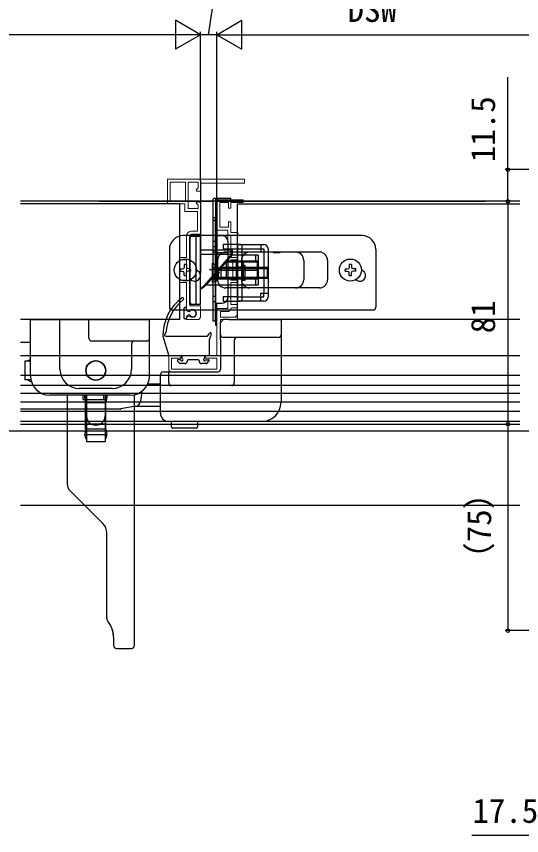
# Model space of a CAD drawing. Units: millimetres, scale not verified. Extents: x -525 to 525, y -783 to 779.
# Drawn here: x -68.1 to 115.4, y -621.8 to -324.1 of the extents above; entities that cross this region are included whole.
import ezdxf
from ezdxf.enums import TextEntityAlignment as Align

# ---------------------------------------------------------------- set-up
doc = ezdxf.new("R2010")
doc.units = ezdxf.units.MM
doc.header["$LTSCALE"] = 4
doc.layers.add('0-3_YKK_11E', color=4, linetype='Continuous', lineweight=18)
for name, color, linetype in [('0-4_YKK_12', 2, 'Continuous'), ('0-5_YKK_13', 4, 'Continuous'), ('0-6_YKK_A1', 4, 'Continuous'), ('0-7_YKK_D', 6, 'Continuous')]:
    doc.layers.add(name, color=color, linetype=linetype)
doc.styles.add('ＭＳ ゴシック', font='')
doc.styles.get('ＭＳ ゴシック').set_extended_font_data('MS Gothic')

msp = doc.modelspace()

# ---------------------------------------------------------------- linework, layer by layer
at = {"layer": '0-3_YKK_11E', "color": 7}
for p, q in [((-5.258, -428.6), (-5.258, -404)), ((5.042, -453.3), (-11.758, -453.3))]:
    msp.add_line(p, q, dxfattribs=at)
for points in [[(14.742, -383.3), (-13.258, -383.3), (-13.258, -392.3), (-6.858, -392.3), (-6.858, -394.134), (-7.058, -394.417), (-6.958, -395), (-2.358, -395), (-2.358, -402.2), (-4.558, -402.2)], [(-4.558, -403.3), (-1.258, -403.3), (-1.258, -391.6), (-2.633, -391.6), (-2.794, -391.988), (-2.058, -392.724), (-2.058, -393.9), (-5.758, -393.9), (-5.758, -384.4), (-2.058, -384.4), (-2.058, -386.476), (-2.794, -387.212), (-2.633, -387.6), (-1.258, -387.6), (-1.258, -384.7), (14.742, -384.7), (14.742, -383.3)], [(8.742, -430.3), (8.742, -401.8), (4.742, -401.8), (4.742, -390.8), (14.242, -390.8), (14.242, -391.8), (9.742, -391.8), (9.742, -393.8), (8.942, -393.8), (8.942, -391.8), (5.842, -391.8), (5.842, -400.7), (8.942, -400.7), (8.942, -398.8), (9.742, -398.8), (9.742, -400.5), (9.792, -400.632), (9.842, -400.764), (9.842, -402.6), (12.342, -402.6), (12.342, -403.8), (9.842, -403.8), (9.842, -411.8), (12.342, -411.8), (12.342, -412.6), (9.842, -412.6), (9.842, -413.1), (10.542, -413.8), (10.542, -418.8), (9.842, -419.5), (9.842, -420), (12.342, -420), (12.342, -420.8), (9.842, -420.8), (9.842, -428.8), (12.242, -428.8), (12.242, -430), (10.116, -430), (9.82, -430.247)], [(-6.358, -404), (-6.358, -411.8), (-8.858, -411.8), (-8.858, -412.6), (-6.358, -412.6), (-6.358, -420), (-8.858, -420), (-8.858, -420.8), (-6.358, -420.8), (-6.358, -429), (-6.308, -429.166), (-6.258, -429.332), (-6.258, -430.629), (-5.731, -430.933), (-5.15, -430.875)], [(-12.758, -452.3), (-12.758, -447.3), (-8.358, -447.3), (-8.358, -448.3), (-11.758, -448.3), (-11.758, -452.3), (4.742, -452.3), (4.742, -448.3), (0.642, -448.3), (0.642, -447.3), (4.742, -447.3), (4.742, -430.3), (8.742, -430.3)], [(-1.258, -433.3), (-1.258, -429.3), (-4.558, -429.3)], [(8.442, -431.4), (6.042, -431.4), (6.042, -433.4), (11.418, -433.4), (11.872, -432.946), (12.242, -433.099), (12.242, -434.3), (6.042, -434.3), (6.042, -452.3)], [(-5.15, -433.125), (-5.731, -433.067), (-6.258, -433.371), (-6.258, -434.3), (-2.258, -434.3)]]:
    msp.add_lwpolyline(points, dxfattribs=at)
msp.add_lwpolyline([(-12.258, -384.4), (-12.258, -391.3), (-6.658, -391.3), (-6.658, -384.4)], close=True, dxfattribs=at)
for centre, radius, start, end in [((-4.558, -404), 1.8, 90.00001, 179.99999), ((-4.558, -404), 0.7, 90.00001, 179.99999), ((-4.558, -428.6), 0.7, 180.00001, 269.99999), ((-4.158, -432), 1.5, 228.59038, 131.40962), ((8.442, -430), 1.4, 269.99999, 349.83576), ((-2.258, -433.3), 1, 270.00001, 359.99999), ((-11.758, -452.3), 1, 180.00001, 269.99999), ((5.042, -452.3), 1, 270.00001, 359.99999)]:
    msp.add_arc(centre, radius, start, end, dxfattribs=at)
at = {"layer": '0-4_YKK_12'}
for p, q in [((114.76, -391.301), (-66.6, -391.301)), ((-37.964, -391.3), (3.242, -391.3)), ((-2.293, -391.3), (3.242, -391.3)), ((4.742, -391.3), (102.305, -391.3)), ((-66.6, -447.3), (114.76, -447.3)), ((114.76, -454.6), (-66.6, -454.6)), ((114.76, -458.2), (-66.6, -458.2)), ((114.76, -461.2), (-66.6, -461.2)), ((114.76, -464.3), (-66.6, -464.3)), ((114.76, -467.7), (-66.6, -467.7)), ((114.76, -471.3), (-66.6, -471.3)), ((-66.6, -472.3), (114.76, -472.3)), ((346.583, -474.8), (-363.195, -474.8))]:
    msp.add_line(p, q, dxfattribs=at)
at = {"layer": '0-5_YKK_13'}
for p, q in [((-8.758, -392.3), (-66.6, -392.3)), ((-8.758, -434.3), (-8.758, -392.3)), ((-8.758, -434.3), (-8.758, -392.3)), ((3.242, -390.8), (3.242, -397.8)), ((3.242, -390.8), (3.242, -397.8)), ((4.742, -390.3), (3.742, -390.3)), ((4.742, -390.3), (3.742, -390.3)), ((9.742, -390.3), (4.742, -390.3)), ((4.742, -390.3), (4.742, -390.8)), ((4.742, -390.3), (4.742, -390.8)), ((12.242, -434.3), (12.242, -392.3)), ((12.292, -392.3), (114.76, -392.3)), ((3.242, -397.3), (3.242, -408.9)), ((3.742, -398.3), (3.742, -398.3)), ((3.742, -398.3), (3.742, -398.3)), ((57.469, -403.8), (-7.531, -403.8)), ((-5.258, -403.95), (-1.258, -403.95)), ((-5.258, -403.95), (-5.258, -428.65)), ((-4.958, -428.15), (-4.958, -404.45)), ((-2.758, -428.65), (-2.758, -403.95)), ((-1.258, -428.65), (-1.258, -403.95)), ((4.242, -403.8), (6.742, -403.8)), ((-5.258, -404.95), (-4.958, -404.95)), ((3.242, -405.8), (4.242, -405.8)), ((8.742, -405.8), (8.742, -426.3)), ((12.342, -406.999), (21.742, -406.999)), ((12.342, -427.601), (12.342, -406.999)), ((13.942, -427.601), (13.942, -406.999)), ((20.742, -406.999), (20.742, -409.899)), ((-12.531, -408.8), (-12.531, -429.8)), ((-1.258, -409), (10.042, -409)), ((-1.258, -410.5), (10.042, -410.5)), ((10.042, -410.5), (0.237, -421.78)), ((4.242, -407.9), (3.242, -407.9)), ((3.242, -408.9), (3.242, -434.8)), ((4.242, -409.9), (8.742, -409.9)), ((10.242, -408.8), (7.342, -408.8)), ((7.342, -409), (7.342, -408.8)), ((41.969, -409.8), (7.969, -409.8)), ((8.592, -409), (8.592, -408.8)), ((10.042, -410.5), (10.042, -409)), ((10.242, -410.5), (10.042, -410.5)), ((10.242, -408.8), (10.242, -410.8)), ((12.342, -408.599), (20.742, -408.599)), ((21.742, -409.899), (21.742, -424.701)), ((23.342, -408.599), (23.342, -426.001)), ((25.142, -409.899), (27.742, -409.899)), ((62.469, -408.8), (62.469, -429.8)), ((-5.258, -413.3), (-4.958, -413.3)), ((10.242, -410.8), (0.736, -421.736)), ((4.969, -412.8), (4.969, -419.8)), ((8.069, -413.3), (19.742, -413.3)), ((8.242, -419.3), (8.242, -413.3)), ((8.373, -412.95), (19.742, -412.95)), ((19.742, -410.95), (10.112, -410.95)), ((11.742, -413.3), (11.742, -419.3)), ((13.629, -412.8), (13.629, -419.8)), ((14.308, -413.3), (14.308, -419.3)), ((18.742, -410.95), (18.742, -412.95)), ((19.474, -419.3), (19.474, -413.3)), ((19.742, -410.95), (19.742, -421.65)), ((36.309, -412.8), (36.309, -419.8)), ((44.969, -412.8), (44.969, -419.8)), ((-8.721, -416.7), (-7.907, -416.7)), ((-7.907, -416.7), (-7.319, -416.857)), ((-7.161, -415.154), (-7.319, -415.742)), ((-7.161, -414.34), (-7.161, -415.154)), ((-5.616, -415.9), (-6.204, -415.742)), ((-4.802, -415.9), (-5.616, -415.9)), ((-2.272, -416.525), (-2.762, -416.242)), ((6.493, -416.266), (2.02, -416.266)), ((3.143, -420.8), (3.143, -413.8)), ((3.143, -413.8), (3.393, -413.8)), ((3.143, -415.25), (4.958, -416.155)), ((3.393, -420.8), (3.393, -413.8)), ((3.393, -413.8), (4.742, -415.149)), ((4.242, -414.35), (3.942, -414.35)), ((4.742, -415.149), (4.823, -415.23)), ((4.958, -416.155), (5.567, -417.3)), ((5.143, -415.425), (5.143, -419.174)), ((6.143, -415.679), (5.193, -415.44)), ((5.461, -416.3), (19.742, -416.3)), ((6.143, -415.3), (5.582, -415.44)), ((6.143, -415.3), (6.143, -419.3)), ((6.143, -415.3), (16.742, -415.3)), ((6.143, -415.679), (16.742, -415.679)), ((14.942, -415.3), (12.342, -415.3)), ((12.342, -415.55), (14.942, -415.55)), ((13.942, -414.5), (14.942, -414.5)), ((14.942, -414.5), (14.942, -420.1)), ((16.742, -415.3), (19.342, -415.3)), ((16.742, -415.679), (19.342, -415.679)), ((19.342, -415.3), (23.143, -415.3)), ((19.342, -415.679), (23.143, -415.679)), ((23.143, -419.3), (23.143, -415.3)), ((51.279, -416.7), (52.093, -416.7)), ((52.093, -416.7), (52.681, -416.857)), ((52.839, -415.154), (52.681, -415.742)), ((52.839, -414.34), (52.839, -415.154)), ((54.384, -415.9), (53.796, -415.742)), ((55.198, -415.9), (54.384, -415.9)), ((57.728, -416.525), (57.238, -416.242)), ((-7.161, -417.446), (-7.319, -416.857)), ((-7.161, -418.26), (-7.161, -417.446)), ((-6.361, -417.446), (-6.204, -416.857)), ((-6.361, -418.26), (-6.361, -417.446)), ((-5.258, -419.3), (-4.958, -419.3)), ((19.742, -419.65), (2.549, -419.65)), ((2.853, -419.3), (19.742, -419.3)), ((3.393, -420.8), (4.742, -419.45)), ((4.742, -419.45), (4.823, -419.37)), ((6.143, -418.921), (5.193, -419.16)), ((6.143, -419.3), (5.582, -419.16)), ((6.143, -418.921), (16.742, -418.92)), ((6.143, -419.3), (16.742, -419.3)), ((12.342, -419.05), (14.942, -419.05)), ((14.942, -419.3), (12.342, -419.3)), ((16.742, -418.92), (19.342, -418.92)), ((16.742, -419.3), (19.342, -419.3)), ((18.742, -419.65), (18.742, -421.65)), ((19.342, -418.915), (23.143, -418.921)), ((19.342, -419.299), (23.143, -419.3)), ((52.839, -417.446), (52.681, -416.857)), ((52.839, -418.26), (52.839, -417.446)), ((53.639, -417.446), (53.796, -416.857)), ((53.639, -418.26), (53.639, -417.446)), ((-4.812, -419.793), (-4.322, -420.075)), ((0.811, -421.65), (19.742, -421.65)), ((3.143, -420.8), (3.393, -420.8)), ((3.242, -420.95), (3.942, -420.25)), ((4.242, -420.25), (3.942, -420.25)), ((14.942, -420.1), (13.942, -420.1)), ((55.188, -419.793), (55.678, -420.075)), ((41.969, -422.8), (7.969, -422.8)), ((-5.258, -427.65), (-4.958, -427.65)), ((4.242, -425.9), (3.242, -425.9)), ((4.242, -427.9), (3.242, -427.9)), ((4.242, -428.3), (6.742, -428.3)), ((12.342, -426.001), (20.742, -426.001)), ((21.742, -427.601), (12.342, -427.601)), ((21.742, -427.601), (14.842, -427.601)), ((-11.531, -430.8), (61.469, -430.8)), ((-7.258, -430.25), (-7.258, -433.75)), ((-6.558, -429.95), (-6.958, -429.95)), ((-6.258, -430.814), (-6.258, -430.25)), ((-6.091, -431.083), (-5.514, -431.369)), ((-5.258, -428.65), (-1.258, -428.65)), ((-8.758, -434.3), (-66.6, -434.3)), ((-62.958, -454.8), (-62.958, -434.3)), ((-62.958, -434.3), (-19.758, -434.3)), ((-52.258, -452.3), (-52.258, -434.3)), ((-41.758, -441.1), (-41.758, -434.3)), ((-19.758, -454.8), (-19.758, -434.3)), ((-6.558, -434.05), (-6.958, -434.05)), ((-6.258, -433.186), (-6.258, -433.75)), ((-6.091, -432.917), (-5.514, -432.631)), ((6.842, -434.5), (6.042, -435.3)), ((9.042, -434.3), (7.042, -434.3)), ((114.76, -434.3), (12.242, -434.3)), ((13.042, -434.3), (21.042, -434.3)), ((21.042, -434.3), (27.842, -434.3)), ((28.042, -434.5), (28.042, -439.8)), ((6.042, -439.8), (6.042, -435.3)), ((-14.858, -440.3), (-12.822, -447.086)), ((-13.85, -440.3), (1.242, -440.3)), ((-13.554, -440.3), (-13.554, -440.3)), ((1.501, -440.151), (1.997, -439.299)), ((2.043, -441.5), (2.719, -439.636)), ((28.042, -439.8), (28.042, -464.3)), ((-66.6, -442.5), (-62.958, -442.5)), ((-20.758, -442.1), (-40.758, -442.1)), ((-26.258, -443.1), (-26.258, -452.3)), ((2.043, -447), (2.043, -441.5)), ((6.042, -441.532), (6.042, -452.3)), ((13.042, -440.8), (7.042, -440.8)), ((11.042, -441.8), (11.042, -457.3)), ((21.042, -440.8), (13.042, -440.8)), ((27.042, -440.8), (21.042, -440.8)), ((-65.036, -449.4), (-65.036, -456.2)), ((-62.958, -449.4), (-65.036, -449.4)), ((-64.083, -449.4), (-63.422, -449.018)), ((-12.534, -447.3), (-8.257, -447.3)), ((-8.769, -450.212), (-9.569, -449.412)), ((-8.59, -448.9), (-9.357, -448.9)), ((-7.957, -447.6), (-7.957, -448.267)), ((-5.958, -449.3), (-5.958, -449.2)), ((-2.058, -448.9), (-5.658, -448.9)), ((-1.758, -449.3), (-1.758, -449.2)), ((0.243, -447.6), (0.243, -448.267)), ((0.543, -447.3), (1.743, -447.3)), ((0.875, -448.9), (1.643, -448.9)), ((1.055, -450.212), (1.855, -449.412)), ((-6.957, -450.3), (-8.557, -450.3)), ((0.843, -450.3), (-0.757, -450.3)), ((-15.758, -468.3), (-15.758, -454.3)), ((-14.758, -453.3), (-12.758, -453.3)), ((-12.758, -453.3), (-9.758, -453.3)), ((-12.758, -457.3), (-12.758, -453.3)), ((-12.758, -455.182), (-12.758, -454.8)), ((-9.758, -453.3), (5.042, -453.3)), ((-62.816, -456.2), (-65.036, -456.2)), ((-63.422, -456.582), (-64.083, -456.2)), ((-20.41, -457.7), (-15.758, -457.7)), ((-9.758, -458.3), (-11.758, -458.3)), ((8.042, -458.3), (-9.758, -458.3)), ((10.042, -458.3), (8.042, -458.3)), ((-33.258, -459.3), (-45.258, -459.3)), ((-22.532, -460.38), (-23.022, -464.104)), ((-26.758, -461.8), (-55.958, -461.8)), ((-49.558, -494.324), (-49.558, -461.8)), ((-43.808, -463.3), (-43.808, -461.8)), ((-43.808, -463.3), (-35.708, -463.3)), ((-43.308, -461.8), (-43.308, -462.45)), ((-43.308, -462.45), (-42.958, -464.45)), ((-42.658, -462.45), (-43.308, -462.45)), ((-43.158, -461.8), (-43.158, -463.3)), ((-42.658, -461.8), (-42.658, -478.578)), ((-36.358, -463.3), (-36.358, -461.8)), ((-35.858, -461.8), (-35.858, -478.578)), ((-35.208, -462.45), (-35.858, -462.45)), ((-35.708, -461.8), (-35.708, -463.3)), ((-25.258, -461.637), (-25.258, -552.8)), ((-30.345, -466.8), (-66.6, -466.8)), ((-42.958, -464.45), (-35.558, -464.45)), ((-42.958, -474.15), (-42.958, -464.45)), ((-35.558, -474.15), (-35.558, -464.45)), ((-24.657, -465.812), (-30.171, -466.785)), ((-15.758, -465.9), (-25.258, -465.9)), ((-35.858, -472.3), (-42.658, -472.3)), ((21.042, -471.3), (-12.758, -471.3)), ((-11.758, -473.3), (-11.758, -471.3)), ((-2.258, -471.3), (-2.258, -473.3)), ((-35.216, -476.15), (-43.299, -476.15)), ((-42.958, -474.15), (-43.275, -475.964)), ((-35.558, -474.15), (-42.958, -474.15)), ((-35.558, -474.15), (-35.24, -475.964)), ((-9.758, -473.8), (-11.258, -473.8)), ((-4.258, -473.8), (-9.758, -473.8)), ((-2.758, -473.8), (-4.258, -473.8)), ((-42.658, -477.626), (-43.04, -476.964)), ((-42.658, -478.578), (-35.858, -478.578)), ((-35.476, -476.964), (-35.858, -477.626)), ((-36.722, -508.402), (-48.679, -496.445)), ((-66.6, -501.671), (114.76, -501.671)), ((-35.258, -542.668), (-35.258, -511.937)), ((-34.046, -545.091), (-34.841, -543.89)), ((-32.758, -552.8), (-32.758, -550)), ((-31.758, -553.8), (-26.258, -553.8))]:
    msp.add_line(p, q, dxfattribs=at)
for points in [[(4.242, -390.8), (4.242, -436.3), (4.742, -436.3), (4.742, -428.3)], [(4.742, -403.8), (4.742, -390.8), (9.742, -390.8), (9.742, -390.3)], [(3.242, -434.8), (4.242, -434.8), (4.242, -409.9), (4.242, -397.3), (3.242, -397.3)], [(13.342, -406.999), (7.042, -406.999), (7.042, -408.599), (12.342, -408.599)], [(4.242, -408.9), (8.742, -408.9), (8.742, -409.9)], [(20.742, -408.599), (21.742, -408.599), (21.742, -409.899)], [(3.242, -413.65), (3.942, -414.35), (3.942, -420.25)], [(-8.721, -415.9), (-7.907, -415.9), (-7.319, -415.742)], [(-6.361, -414.34), (-6.361, -415.154), (-6.204, -415.742)], [(-4.802, -416.7), (-5.616, -416.7), (-6.204, -416.857)], [(51.279, -415.9), (52.093, -415.9), (52.681, -415.742)], [(53.639, -414.34), (53.639, -415.154), (53.796, -415.742)], [(55.198, -416.7), (54.384, -416.7), (53.796, -416.857)], [(3.143, -419.35), (4.958, -418.445), (5.567, -417.3)], [(20.742, -426.001), (21.742, -426.001), (21.742, -424.701)], [(20.742, -427.601), (20.742, -424.701), (23.342, -424.701)], [(12.342, -426.001), (7.042, -426.001), (7.042, -427.601), (13.342, -427.601)], [(6.842, -434.5), (6.866, -434.476), (6.892, -434.451), (6.921, -434.422), (6.954, -434.388), (6.991, -434.352), (7.019, -434.323), (7.034, -434.308), (7.041, -434.302), (7.042, -434.3)], [(9.042, -434.3), (10.492, -434.3), (25.042, -434.3)], [(6.042, -441.532), (6.042, -441.361), (6.042, -441.192), (6.042, -441.028), (6.042, -440.87), (6.042, -440.717), (6.042, -440.572), (6.042, -440.432), (6.042, -440.298), (6.042, -440.169), (6.042, -440.044), (6.042, -439.921), (6.042, -439.8)], [(-35.208, -461.8), (-35.208, -462.45), (-35.558, -464.45)], [(-34.841, -543.89), (-35.101, -543.439), (-35.24, -542.931)], [(-32.819, -548.89), (-32.825, -548.84), (-32.853, -548.622), (-32.905, -548.289), (-32.994, -547.837), (-33.137, -547.273)]]:
    msp.add_lwpolyline(points, dxfattribs=at)
for centre, radius in [((-6.761, -416.3), 4), ((53.239, -416.3), 4), ((-39.258, -452.8), 3.6), ((-39.258, -452.8), 3.6), ((-39.258, -452.8), 3.5), ((-39.258, -452.8), 3.5)]:
    msp.add_circle(centre, radius, dxfattribs=at)
for centre, radius, start, end in [((3.742, -390.8), 0.5, 90, 180), ((3.742, -390.8), 0.5, 90, 180), ((4.742, -390.8), 0.5, 90, 180.00001), ((4.742, -390.8), 0.5, 90, 180.00001), ((3.742, -397.8), 0.5, 180, 270), ((3.742, -398.8), 0.5, 0.00001, 90), ((-7.531, -408.8), 5, 90, 180), ((-4.458, -404.45), 0.5, 90, 180), ((6.742, -405.8), 2, 0, 90), ((57.469, -408.8), 5, 0, 90), ((21.742, -408.599), 1.6, 0, 90), ((-4.358, -409.4), 0.9, 180, 228.06542), ((4.242, -408.9), 1, 180, 270), ((7.969, -412.8), 3, 90, 180), ((16.629, -412.8), 3, 90, 180), ((33.309, -412.8), 3, 0, 90), ((41.969, -412.8), 3, 0, 90), ((-6.761, -416.3), 2, 168.46304, 191.53696), ((-6.761, -416.3), 2, 78.46304, 101.53696), ((-6.761, -416.3), 2, 348.46304, 11.53696), ((-3.297, -418.3), 2.05, 240, 60), ((5.388, -414.664), 0.8, 225, 284.03624), ((53.239, -416.3), 2, 168.46304, 191.53696), ((53.239, -416.3), 2, 78.46304, 101.53696), ((53.239, -416.3), 2, 348.46304, 11.53696), ((56.703, -418.3), 2.05, 240, 60), ((-6.761, -416.3), 2, 258.46304, 281.53696), ((5.388, -419.936), 0.8, 75.96376, 135), ((53.239, -416.3), 2, 258.46304, 281.53696), ((-4.358, -423.2), 0.9, 131.93458, 180), ((-3.793, -417.8), 6, 295.00246, 319), ((-3.537, -418.5), 5, 297.1557, 319), ((7.969, -419.8), 3, 180, 270), ((16.629, -419.8), 3, 180, 270), ((33.309, -419.8), 3, 270, 0), ((41.969, -419.8), 3, 270, 0), ((2.141, -440.099), 17, 126.17704, 180.67587), ((3.142, -440.342), 17, 128.36574, 176.0424), ((-7.657, -426.7), 0.4, 308.36574, 126.17704), ((-4.458, -428.15), 0.5, 180, 270), ((6.742, -426.3), 2, 270, 0), ((21.742, -426.001), 1.6, 270, 0), ((-11.531, -429.8), 1, 180, 270), ((-6.958, -430.25), 0.3, 90, 180), ((-6.558, -430.25), 0.3, 0, 90), ((-5.958, -430.814), 0.3, 180, 243.62962), ((-5.381, -431.1), 0.3, 243.62962, 325.77113), ((-4.058, -432), 1.3, 214.22887, 145.77113), ((61.469, -429.8), 1, 270, 0), ((-6.958, -433.75), 0.3, 180, 270), ((-6.558, -433.75), 0.3, 270, 0), ((-5.958, -433.186), 0.3, 116.37038, 180), ((-5.381, -432.9), 0.3, 34.22887, 116.37038), ((27.842, -434.5), 0.2, 0, 90), ((-13.85, -439.85), 0.45, 110.76391, 270), ((-14.116, -439.148), 0.3, 290.76391, 356.0424), ((1.242, -440), 0.3, 270, 329.7923), ((2.343, -439.5), 0.4, 340.0565, 149.7923), ((7.042, -439.8), 1, 180, 270), ((27.042, -439.8), 1, 270, 0), ((-40.758, -441.1), 1, 180, 270), ((-40.758, -441.1), 1, 180, 270), ((-25.258, -443.1), 1, 90, 180), ((-25.258, -443.1), 1, 90, 180), ((-20.758, -441.1), 1, 270, 0), ((-20.758, -441.1), 1, 270, 0), ((12.042, -441.8), 1, 90, 180), ((-62.422, -450.75), 2, 105.54227, 120), ((-12.534, -447), 0.3, 196.69877, 270), ((-9.357, -449.2), 0.3, 90, 225), ((-8.59, -449.2), 0.3, 25.37693, 90), ((-7.957, -448.9), 0.4, 205.37693, 64.62307), ((-8.257, -447.6), 0.3, 0, 90), ((-7.657, -448.267), 0.3, 180, 244.62307), ((-6.957, -449.3), 1, 270, 0), ((-5.658, -449.2), 0.3, 89.99958, 180), ((-2.058, -449.2), 0.3, 0, 89.99958), ((-0.757, -449.3), 1, 180, 270), ((0.243, -448.9), 0.4, 115.37693, 334.62307), ((-0.057, -448.267), 0.3, 295.37693, 0), ((0.543, -447.6), 0.3, 90, 180), ((0.875, -449.2), 0.3, 90, 154.62307), ((1.643, -449.2), 0.3, 315, 90), ((1.743, -447), 0.3, 270, 0), ((-45.258, -452.3), 7, 180, 270), ((-45.258, -452.3), 7, 180, 270), ((-33.258, -452.3), 7, 270, 0), ((-33.258, -452.3), 7, 270, 0), ((-8.557, -450), 0.3, 225, 270), ((0.843, -450), 0.3, 270, 315), ((5.042, -452.3), 1, 270, 0), ((-55.958, -454.8), 7, 180, 270), ((-55.958, -454.8), 7, 180, 270), ((-26.758, -454.8), 7, 270, 0), ((-26.758, -454.8), 7, 270, 0), ((-14.758, -454.3), 1, 90, 180), ((-62.422, -454.85), 2, 239.99996, 264.66674), ((-11.758, -457.3), 1, 180, 270), ((10.042, -457.3), 1, 270, 0), ((-25.005, -463.843), 2, 280, 352.5), ((21.042, -464.3), 7, 270, 0), ((-30.345, -465.8), 1, 270, 280), ((-39.258, -469.3), 3.4, 180.00003, 241.92748), ((-39.258, -469.3), 3.4, 298.07252, 359.99997), ((-12.758, -468.3), 3, 180, 270), ((-39.258, -469.3), 3.4, 241.92751, 298.07249), ((-41.263, -476.317), 2.043, 170.0526, 175.31118), ((-41.308, -475.964), 2, 185.33326, 210.00004), ((-37.208, -475.964), 2, 329.99996, 354.66674), ((-37.252, -476.317), 2.043, 4.68882, 9.9474), ((-11.258, -473.3), 0.5, 180, 270), ((-2.758, -473.3), 0.5, 270, 0), ((-46.558, -494.324), 3, 180, 225), ((-40.258, -511.937), 5, 0, 45), ((-33.258, -542.668), 2, 180, 187.55276), ((-42.758, -550), 10, 359.99998, 37.65851), ((-42.758, -550), 10, 15.82654, 29.40038), ((-31.758, -552.8), 1, 180, 270), ((-26.258, -552.8), 1, 270, 0)]:
    msp.add_arc(centre, radius, start, end, dxfattribs=at)
at = {"layer": '0-6_YKK_A1'}
for p, q in [((-1.258, -383.9), (-1.258, -417.372)), ((4.742, -389.8), (4.742, -420.387))]:
    msp.add_line(p, q, dxfattribs=at)
at = {"layer": '0-7_YKK_D'}
for p, q in [((-1.258, -330.8), (-10.351, -325.55)), ((-10.351, -325.55), (-10.351, -336.05)), ((4.742, -330.8), (13.836, -325.55)), ((13.836, -336.05), (13.836, -325.55)), ((-1.258, -383.9), (-1.258, -329.8)), ((-1.258, -383.9), (-1.258, -329.8)), ((4.742, -389.8), (4.742, -329.8)), ((4.742, -389.8), (4.742, -329.8)), ((-11.758, -330.8), (-148.062, -330.8)), ((-1.258, -330.8), (-19.444, -330.8)), ((-1.258, -330.8), (-10.351, -336.05)), ((4.742, -330.8), (-1.258, -330.8)), ((4.742, -330.8), (13.836, -336.05)), ((4.742, -330.8), (22.929, -330.8)), ((15.242, -330.8), (124.938, -330.8)), ((134.438, -379.8), (109.435, -379.8)), ((110.435, -391.3), (110.435, -472.3)), ((110.435, -472.3), (110.435, -547.3)), ((147.938, -547.3), (109.435, -547.3))]:
    msp.add_line(p, q, dxfattribs=at)
for points in [[(1.742, -330.8), (4.742, -310.8), (15.561, -310.8)], [(110.435, -391.3), (110.435, -379.8), (110.435, -346.25)], [(148.438, -621.8), (130.938, -621.8), (97.388, -621.8)]]:
    msp.add_lwpolyline(points, dxfattribs=at)
for centre in [(110.435, -379.8), (110.435, -391.3), (110.435, -391.3), (110.435, -472.3), (110.435, -472.3), (110.435, -547.3)]:
    msp.add_circle(centre, 0.637, dxfattribs=at)

# ---------------------------------------------------------------- texts
at = {"layer": '0-7_YKK_D', "style": 'ＭＳ ゴシック'}
for s, p in [('DSW', (52.192, -328.8)), ('17.5', (97.547, -619.8))]:
    msp.add_text(s, height=8.798, dxfattribs=at).set_placement(p, align=Align.BOTTOM_LEFT)
for s, p in [('11.5', (108.435, -377.091)), ('81', (108.435, -439.3)), ('（75）', (107.003, -527.221))]:
    msp.add_text(s, height=8.798, rotation=90, dxfattribs=at).set_placement(p, align=Align.BOTTOM_LEFT)

doc.saveas('drawing.dxf')
